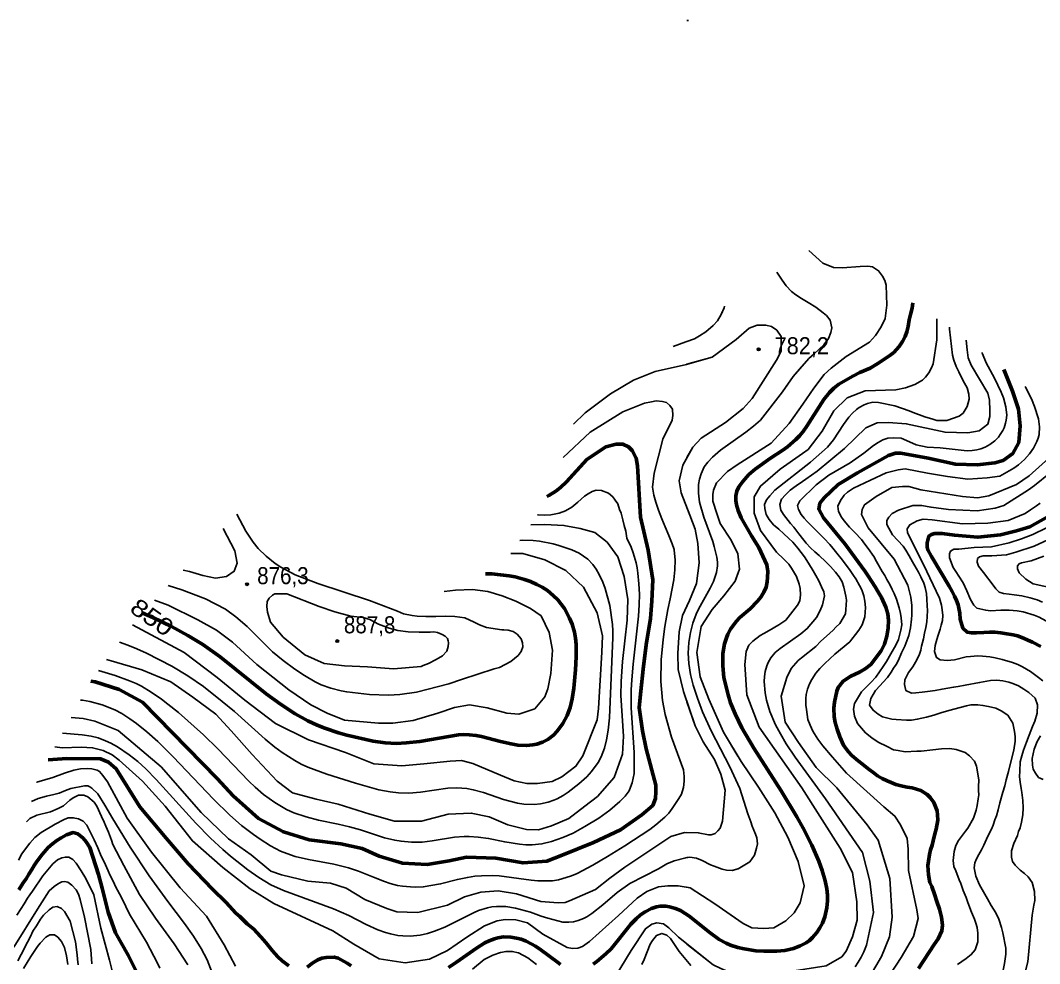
# Model space of a CAD drawing. Header units: metres. Extents: x 547833 to 556102, y 1844799 to 1850994.
# Drawn here: x 552337 to 553351, y 1850055 to 1850994 of the extents above; entities that cross this region are included whole.
import ezdxf
from ezdxf.enums import TextEntityAlignment as Align

# ---------------------------------------------------------------- set-up
doc = ezdxf.new("R2010")
doc.units = ezdxf.units.M
doc.header["$LTSCALE"] = 6.8
for name, color, linetype, lineweight in [('1', 7, 'Continuous', 25), ('2', 7, 'Continuous', 53), ('5', 7, 'Continuous', 13)]:
    doc.layers.add(name, color=color, linetype=linetype, lineweight=lineweight)
doc.layers.add('4', color=7, linetype='Continuous')

msp = doc.modelspace()

# ---------------------------------------------------------------- hatches: boundary and pattern name
at = {"layer": '5'}
for points in [[(553072.85, 1850666.19, 1), (553069.85, 1850666.19, 1)], [(552563.74, 1850432.44, 1), (552560.74, 1850432.44, 1)], [(552653.38, 1850375.81, 1), (552650.38, 1850375.81, 1)]]:
    msp.add_hatch(color=256, dxfattribs=at).paths.add_polyline_path(points)

# ---------------------------------------------------------------- linework, layer by layer
at = {"layer": '1'}
msp.add_line((553000, 1850993.43), (553001.52, 1850993.51), dxfattribs=at)
for points in [[(553009.72, 1850364.46), (553014.23, 1850390.3), (553025, 1850407.3), (553036.84, 1850420.92), (553048.04, 1850435.51), (553052.18, 1850447.3), (553050.72, 1850462.55), (553044.01, 1850476.13), (553032.89, 1850492.94), (553029.8, 1850502.72), (553025.6, 1850515.09), (553025.6, 1850521.85), (553026.54, 1850526.05), (553029.32, 1850533.26), (553040.21, 1850544.7), (553050.01, 1850551.24), (553083.75, 1850572.9), (553101.67, 1850592.4), (553115.37, 1850611.5), (553126.31, 1850627.41), (553136.66, 1850641.18), (553143.36, 1850647.4), (553158.5, 1850659.03), (553181.7, 1850673.41), (553187.55, 1850679.94), (553193.4, 1850688.72), (553197.22, 1850696.83), (553198.8, 1850710.12), (553198.19, 1850730.03), (553196.87, 1850734.82), (553194.56, 1850738.95), (553190.77, 1850744.4), (553184.82, 1850748.37), (553179.87, 1850749.03), (553172.28, 1850748.7), (553154.78, 1850747.11), (553145.93, 1850747.57), (553135.22, 1850751.77), (553121.24, 1850764.44)], [(553089.33, 1850743.09), (553090.92, 1850741.04), (553094.61, 1850735.12), (553098.7, 1850729.4), (553104.18, 1850723.84), (553108.4, 1850720.53), (553113.96, 1850716.68), (553120.67, 1850712.69), (553128.16, 1850708.08), (553135.5, 1850702.33), (553138.78, 1850699.76), (553142.46, 1850695.11), (553144.21, 1850687.69), (553143.08, 1850683.03), (553140.72, 1850676.8), (553136.1, 1850670.58), (553131.68, 1850666.23), (553126.71, 1850661.81), (553121.2, 1850657.04), (553105.75, 1850639.06), (553095.05, 1850623.71), (553073.09, 1850595.64), (553066.15, 1850589.63), (553058.65, 1850583.7), (553033.35, 1850565.66), (553025.29, 1850558.85), (553020.65, 1850553.97), (553017.21, 1850549.1), (553014.04, 1850542.27), (553012.43, 1850536.94), (553011.55, 1850531.65), (553011.49, 1850522.95), (553012.61, 1850514.23), (553016.79, 1850499.23), (553025.71, 1850475.01), (553027.16, 1850470.08), (553029.77, 1850459.25), (553030.27, 1850454.49), (553030.25, 1850450.6), (553029.3, 1850443.96), (553026.53, 1850435.27), (553023.1, 1850428.37), (553011.43, 1850407.71), (553009.03, 1850402.68), (553005.81, 1850393.8), (553003.37, 1850384.35), (553001.82, 1850374.29), (553001.32, 1850363.88), (553001.82, 1850353.4), (553003.61, 1850342.46), (553006.29, 1850331.92), (553010.53, 1850318.92), (553015.51, 1850305.56), (553024.06, 1850286.45), (553042.81, 1850250.83), (553052.57, 1850229.08), (553060.53, 1850203.83), (553063.49, 1850195.8), (553065.06, 1850191.72), (553068.33, 1850183.72), (553069.55, 1850179.91), (553070.05, 1850174.13), (553069.3, 1850169.62), (553067.37, 1850162.93), (553062.47, 1850156.06), (553051.08, 1850149.24), (553044.95, 1850147.6), (553039.41, 1850147.76), (553035.01, 1850149), (553027.1, 1850151.89), (553023.32, 1850153.2), (553015.27, 1850157.34), (553009.62, 1850159.86), (553002.9, 1850160.68), (553000, 1850160.35)], [(552986.43, 1850669), (552999, 1850673.59), (553007.52, 1850676.75), (553012.55, 1850679.62), (553018.71, 1850683.62), (553025.99, 1850690.02), (553030.25, 1850694.5), (553033.88, 1850700.74), (553035.19, 1850703.63)], [(553000, 1850673.96), (553007.52, 1850676.75), (553012.55, 1850679.62), (553018.71, 1850683.62), (553025.99, 1850690.02), (553030.25, 1850694.5), (553033.88, 1850700.74), (553037, 1850707.62), (553037.51, 1850709.04)], [(553074.54, 1850690.23), (553069.77, 1850690.1), (553062.05, 1850687.2), (553049.02, 1850676.09), (553024.98, 1850658.49), (552999.55, 1850651.13), (552968.51, 1850643.99), (552946.7, 1850635.63), (552923.87, 1850621.84), (552898.67, 1850602.95), (552887.16, 1850591.77)], [(553000, 1850558.38), (553005.8, 1850568.93), (553014.28, 1850577.87), (553038.4, 1850593.52), (553055.82, 1850607.37), (553065.01, 1850617.19), (553089.08, 1850655.33), (553093.66, 1850664.5), (553093.9, 1850673.2), (553093.66, 1850678.99), (553089.32, 1850685.27), (553084.25, 1850688.89), (553078.46, 1850690.34), (553069.77, 1850690.1), (553062.05, 1850687.2), (553049.02, 1850676.09), (553024.98, 1850658.49), (553000, 1850651.26)], [(553065.54, 1850375.86), (553072.83, 1850381.29), (553076.39, 1850383.28), (553081.72, 1850386.41), (553091.34, 1850392.08), (553098.4, 1850396.66), (553110.14, 1850411.42), (553112.32, 1850415.92), (553113.07, 1850421.85), (553112.67, 1850428.12), (553111.69, 1850432.59), (553108.94, 1850440.17), (553104.07, 1850448.3), (553101.25, 1850452.25), (553096.25, 1850457.36), (553089, 1850464.28), (553073.24, 1850485.75), (553066.91, 1850502.98), (553066.91, 1850519.52), (553073.24, 1850530.07), (553092.93, 1850546.96), (553114.97, 1850562.41), (553120.55, 1850566.51), (553134.68, 1850584.67), (553134.68, 1850584.67), (553146.08, 1850605.11), (553159.57, 1850617.9), (553177.41, 1850624.74), (553207.88, 1850625.84), (553217.47, 1850628), (553226.77, 1850631.1), (553234.41, 1850635.45), (553237.31, 1850638.55), (553240.82, 1850642.89), (553243.51, 1850647.65), (553245.16, 1850651.78), (553248.67, 1850675.57), (553248.69, 1850696.57)], [(553107.73, 1850260.35), (553098.88, 1850273.74), (553093.05, 1850283.38), (553088.16, 1850292.57), (553082.44, 1850305.8), (553079.02, 1850317), (553077.71, 1850324.23), (553076.98, 1850335.48), (553077.22, 1850340.71), (553077.89, 1850345.69), (553079.37, 1850351.28), (553080.73, 1850354.53), (553083.41, 1850359.13), (553087.93, 1850364.43), (553092.88, 1850368.49), (553113.46, 1850383.21), (553119.64, 1850388.21), (553128.88, 1850399.33), (553132.68, 1850406.23), (553135.02, 1850412.02), (553136.87, 1850420.76), (553136.1, 1850424.78), (553133.94, 1850429.9), (553131.23, 1850435.75), (553128.23, 1850441.25), (553125.52, 1850445.68), (553120.86, 1850453.36), (553117.14, 1850459.73), (553110.33, 1850468.27), (553105.22, 1850474.32), (553101.16, 1850478.13), (553096.41, 1850482.48), (553091.3, 1850487.11), (553086.23, 1850491.43), (553081.68, 1850496.76), (553078.9, 1850501.81), (553077.43, 1850507.8), (553077.28, 1850511.89), (553079.28, 1850516.54), (553082.64, 1850520.39), (553087.37, 1850525.98), (553122.82, 1850554), (553139.95, 1850568.69), (553145.93, 1850576.05), (553155.96, 1850591.5), (553161.04, 1850598.72), (553164.61, 1850602.77), (553168.66, 1850606.35), (553171.51, 1850608.29), (553176.33, 1850610.8), (553179.7, 1850612.12), (553185.06, 1850613.45), (553190.58, 1850613.28), (553206.95, 1850610.04), (553221.14, 1850604.97), (553225, 1850603.46), (553236.7, 1850599.09), (553244.64, 1850596.65), (553248.74, 1850595.46), (553258.66, 1850595.25), (553270.87, 1850599.56), (553274.87, 1850602.73), (553278.86, 1850609.44), (553280.83, 1850616.46), (553280.63, 1850621.67), (553278.73, 1850627.95), (553276.21, 1850632.45), (553273.39, 1850638.19), (553270.73, 1850643.8), (553268.1, 1850649.14), (553265.77, 1850655.5), (553264.33, 1850660.42), (553261.24, 1850686.32), (553261.31, 1850688.15)], [(552645.29, 1850134.89), (552660.81, 1850129.9), (552679.41, 1850118.8), (552701.28, 1850109.7), (552711.27, 1850106.5), (552721.66, 1850106.1), (552732.05, 1850105.7), (552761.67, 1850113.1), (552778.56, 1850121.38), (552794.87, 1850125.95), (552812.09, 1850127.26), (552830.49, 1850124.18), (552854.62, 1850116.6), (552871.91, 1850115.29), (552878.7, 1850115.69), (552883.1, 1850117.29), (552909.04, 1850128.79), (552923.11, 1850139.96), (552938.13, 1850150.86), (552983.82, 1850181.44), (552997.49, 1850185.31), (553011.26, 1850185.16), (553021.59, 1850183.02), (553024.24, 1850183.02), (553028.1, 1850184.47), (553030.75, 1850187.12), (553032.91, 1850189.54), (553034.12, 1850192.68), (553035.32, 1850196.55), (553038.04, 1850227.32), (553033.61, 1850243.51), (553027.32, 1850257.92), (553016.22, 1850275.64), (553008.21, 1850291.39), (552996.52, 1850325.77), (552991.15, 1850347.55), (552990.79, 1850363.33), (552992.19, 1850384.9), (552995.63, 1850401.4), (553002.51, 1850416.37), (553009.53, 1850433.3), (553012.11, 1850453.71), (553010.95, 1850472.9), (553008.04, 1850487.2), (553002.98, 1850501.11), (552994.18, 1850523.34), (552992.4, 1850535.41), (552995.97, 1850551.05), (553005.8, 1850568.93), (553014.28, 1850577.87), (553038.4, 1850593.52), (553055.82, 1850607.37), (553065.01, 1850617.19), (553089.08, 1850655.33), (553093.66, 1850664.5), (553093.81, 1850670.01)], [(553277.81, 1850675.45), (553278.83, 1850665.69), (553280.02, 1850657.78)], [(553293.51, 1850663.1), (553293.99, 1850661.7), (553297.95, 1850652.61), (553306.1, 1850637.47), (553312.84, 1850623.64), (553315.09, 1850617.82), (553317.5, 1850608.82), (553318.23, 1850600.56), (553317.82, 1850595.73), (553317.18, 1850592.66), (553315.67, 1850588.1), (553314.38, 1850585.36), (553311.87, 1850581.28), (553309.93, 1850578.7), (553306.47, 1850575.07), (553301.32, 1850571.33), (553296.72, 1850568.89), (553292.63, 1850567.25), (553288.34, 1850566.07), (553283.77, 1850565.34), (553278.8, 1850565.06), (553252.15, 1850568.17), (553238.91, 1850568.96), (553227.96, 1850571.2), (553221.56, 1850574), (553213.17, 1850577.6), (553205.18, 1850578), (553199.98, 1850577.6), (553194.79, 1850576), (553190.39, 1850573.6), (553185.6, 1850570.4), (553176.05, 1850562.97), (553162.42, 1850553.2), (553141.24, 1850540.81), (553128.45, 1850531.21), (553112.24, 1850515.54), (553110.1, 1850510.71), (553110.87, 1850506.7), (553113.65, 1850501.64), (553116.74, 1850498.05), (553119.8, 1850494.76), (553124.45, 1850489.92), (553129.11, 1850485.08), (553133, 1850481.42), (553136.54, 1850478.03), (553142.13, 1850471.88), (553145.22, 1850468.28), (553147.79, 1850465.1), (553154.77, 1850456.42), (553162.42, 1850446.07), (553165.65, 1850441.23), (553167.95, 1850437.7), (553171.84, 1850431.2), (553174.07, 1850426.87)], [(553280.02, 1850657.78), (553282.98, 1850650.26), (553299.49, 1850622.38), (553300.96, 1850615.53), (553301.44, 1850605.25), (553301.44, 1850599.38), (553299.49, 1850591.54), (553290.68, 1850585.18), (553279.43, 1850583.22), (553256.94, 1850583.71), (553218.3, 1850592.03), (553200.69, 1850593.5), (553189.44, 1850593.01), (553178.19, 1850588.12), (553156.67, 1850567.56), (553129.72, 1850544.86), (553118.16, 1850536.81), (553114.97, 1850534.63), (553108.67, 1850530.29), (553102.68, 1850525.98), (553097.98, 1850521.5), (553094.08, 1850516.95), (553092.46, 1850511.72), (553093.41, 1850506.14), (553095.95, 1850501.85), (553102.97, 1850492.86), (553106.23, 1850489.12), (553111.23, 1850482.58), (553116.2, 1850476.36), (553118.77, 1850473.18), (553122.91, 1850468.75), (553127.32, 1850464.67), (553131.69, 1850460.9), (553138.22, 1850454.86), (553143.01, 1850450.19), (553147.94, 1850444.28), (553151.62, 1850439.64), (553154.37, 1850434.9), (553156.25, 1850429.43), (553158.21, 1850420.5), (553158.67, 1850416.44), (553158.28, 1850407.4), (553157.66, 1850403.07), (553152.28, 1850393.46), (553148.3, 1850389.53), (553145.47, 1850386.69), (553138.87, 1850380.89), (553133.3, 1850375.68), (553128.22, 1850370.36), (553114.05, 1850359.08), (553110.52, 1850356.43), (553103.76, 1850348.49), (553099.35, 1850339.66), (553093.63, 1850321.08), (553097.73, 1850295.18), (553110.95, 1850274.85), (553128.71, 1850249.97), (553149.06, 1850229.8), (553179.22, 1850192.93), (553190.35, 1850177.61), (553201.94, 1850139.54), (553204.26, 1850101.02), (553201.44, 1850081.66), (553193.68, 1850061.94), (553182.23, 1850042.58)], [(553114.07, 1850648.74), (553105.75, 1850639.06), (553098.19, 1850628.22)], [(553213.36, 1850398.87), (553212.38, 1850403.33), (553211.12, 1850408.87), (553208.57, 1850417.43), (553206.34, 1850423.17), (553204.33, 1850427.05), (553201.85, 1850432.14), (553199.07, 1850437.19), (553196.88, 1850441.2), (553194.24, 1850445.01), (553188.67, 1850455.11), (553185.89, 1850460.17), (553180.43, 1850467.92), (553176.92, 1850472.41), (553173.59, 1850476.77), (553167.09, 1850483.93), (553161.75, 1850489.32), (553156.33, 1850495.34), (553153.86, 1850499), (553150.83, 1850504.82), (553150.09, 1850509.94), (553152.75, 1850515.77), (553156.41, 1850521.08), (553159.87, 1850524), (553165.89, 1850528), (553182.62, 1850535.85), (553198.15, 1850543.16), (553210.33, 1850546.21), (553217.33, 1850547.12), (553239.55, 1850542.86), (553259.34, 1850539.5), (553279.43, 1850537.07), (553298.79, 1850538.3), (553311.43, 1850540.08), (553325.28, 1850547.88), (553329.97, 1850551.35), (553336.11, 1850556.69), (553340.94, 1850562.26), (553344.92, 1850567.77), (553348.31, 1850574.31), (553349.55, 1850577.73), (553350.41, 1850581.28), (553350.76, 1850588.88), (553349.77, 1850596.85), (553345.93, 1850609.16), (553342.78, 1850616.87), (553337.03, 1850628.38), (553336.51, 1850629.26)], [(552967.19, 1850520.97), (552965.77, 1850529.14), (552967.49, 1850542.92), (552975.97, 1850576.79), (552985.23, 1850595.82), (552986.03, 1850600.46), (552985.63, 1850606.51), (552982.81, 1850610.34), (552979.59, 1850613.16), (552975.56, 1850614.37), (552969.51, 1850614.98), (552964.67, 1850613.97), (552957.82, 1850612.56), (552936.22, 1850604.04), (552903.55, 1850583.87), (552876.95, 1850558.44)], [(553050.71, 1850578.04), (553033.35, 1850565.66), (553025.29, 1850558.85), (553020.65, 1850553.97), (553017.21, 1850549.1), (553014.04, 1850542.27), (553012.43, 1850536.94), (553011.55, 1850531.65), (553011.49, 1850522.95), (553012.61, 1850514.23), (553016.79, 1850499.23), (553025.71, 1850475.01), (553027.16, 1850470.08), (553029.77, 1850459.25), (553030.27, 1850454.49), (553030.25, 1850450.6), (553029.3, 1850443.96), (553026.53, 1850435.27), (553023.1, 1850428.37), (553011.43, 1850407.71), (553009.03, 1850402.68), (553005.81, 1850393.8), (553003.37, 1850384.35), (553001.82, 1850374.29), (553001.32, 1850363.88), (553001.82, 1850353.4), (553003.61, 1850342.46), (553006.29, 1850331.92), (553010.53, 1850318.92), (553015.51, 1850305.56), (553024.06, 1850286.45), (553042.81, 1850250.83), (553050.66, 1850233.34)], [(553223.45, 1850397.64), (553223.78, 1850401.63), (553223.66, 1850411.09), (553222.71, 1850419.5), (553221.17, 1850426.12), (553219.94, 1850431.35), (553206.07, 1850457.24), (553180.5, 1850488.63), (553173.8, 1850501.73), (553174.41, 1850506.91), (553176.85, 1850511.48), (553188.42, 1850519.7), (553203.94, 1850528.54), (553214.6, 1850529.76), (553220.99, 1850529.76), (553232.86, 1850526.41), (553274.26, 1850519.7), (553289.18, 1850518.49), (553300.44, 1850520.31), (553327.85, 1850531.61), (553340.64, 1850540.41), (553363.28, 1850560.4)], [(553050.69, 1850462.61), (553044.01, 1850476.13), (553032.89, 1850492.94), (553029.8, 1850502.72), (553025.6, 1850515.09), (553025.6, 1850521.85), (553026.54, 1850526.05), (553029.32, 1850533.26), (553040.21, 1850544.7), (553050.01, 1850551.24), (553050.7, 1850551.69)], [(553361.64, 1850543.4), (553346.02, 1850530.77), (553339.78, 1850526.51), (553315.37, 1850510.87), (553306.84, 1850508.13), (553288.88, 1850505.39), (553260.27, 1850506.91), (553242.92, 1850509.04), (553233.48, 1850510.87), (553224.65, 1850510.87), (553210.65, 1850506), (553204.25, 1850502.95), (553200.91, 1850499.29), (553199.08, 1850495.94), (553199.08, 1850491.98), (553204.62, 1850481.55), (553209.83, 1850475.98), (553215.21, 1850470.28), (553217.89, 1850466.16), (553221.19, 1850460.69), (553224.57, 1850454.6), (553228.29, 1850448.24), (553230.45, 1850444.53), (553232.88, 1850439.76), (553235.81, 1850433.46), (553237.24, 1850429.2), (553238.39, 1850423.18), (553238.85, 1850417.7), (553239.15, 1850410.95), (553239.37, 1850406.23), (553239.1, 1850400.21), (553238.73, 1850395.11), (553237.64, 1850389.46), (553236.4, 1850383.64), (553235.44, 1850378.16), (553233.59, 1850370.85), (553232.63, 1850366.79), (553230.97, 1850361.87), (553227.53, 1850354.69), (553224.73, 1850350.11), (553220.62, 1850344.59), (553216.72, 1850337.2), (553216.45, 1850332.59), (553217.92, 1850326.6), (553223.57, 1850324.09), (553227.66, 1850324.23), (553234.21, 1850324.98)], [(552396.52, 1850317.17), (552398.29, 1850316.94), (552405.68, 1850315.59), (552418, 1850312.34), (552430.71, 1850307.43), (552437.65, 1850303.77), (552445.53, 1850298.61), (552452.09, 1850293.78), (552462.33, 1850285.57), (552473.29, 1850275.82), (552488.72, 1850260.72), (552528.78, 1850218.44), (552544.96, 1850202.52), (552556.73, 1850192.48), (552568.46, 1850183.33), (552575.15, 1850178.63), (552585.57, 1850172.03), (552595.55, 1850166.86), (552601.69, 1850164.39), (552610.17, 1850161.56), (552623.18, 1850158.58), (552648.56, 1850153.82), (552663.13, 1850150.2), (552673.03, 1850146.88), (552687.94, 1850140.74), (552698.85, 1850136.65), (552704.56, 1850134.69), (552711.88, 1850132.75), (552716.87, 1850131.95), (552724.75, 1850131.22), (552729.77, 1850130.97), (552737.57, 1850131.21), (552754.72, 1850134.13), (552771.56, 1850138.63), (552781.41, 1850140.64), (552788.99, 1850141.94), (552795.56, 1850142.39), (552806.48, 1850142.45), (552813.12, 1850142.08), (552844.78, 1850137.77), (552851.51, 1850137.27), (552866.2, 1850137.34), (552871.99, 1850138.26), (552875.58, 1850139.17), (552885.13, 1850142.17), (552890.66, 1850144.61), (552906.22, 1850152.68), (552921, 1850161.36), (552938.08, 1850171.95), (552962.94, 1850188.41), (552968.93, 1850192.99), (552977.88, 1850200.68), (552981.89, 1850204.72), (552985.26, 1850209.1), (552991.97, 1850219.25), (552994.41, 1850223.58), (552995.37, 1850225.91), (552996.41, 1850230), (552997.09, 1850236.53), (552997.25, 1850241.03), (552996.52, 1850247.87), (552984.53, 1850280.15), (552978.36, 1850302.81), (552975.77, 1850316.74), (552973.92, 1850335.7), (552974.21, 1850357.13), (552976.2, 1850377.5), (552977.97, 1850390.49), (552980.93, 1850407.36), (552983.42, 1850418.02), (552987.05, 1850436.75), (552988, 1850446.69), (552988.14, 1850456.67), (552987.35, 1850466.27), (552987.2, 1850467.07), (552985.23, 1850472.53), (552982.07, 1850481.06), (552978.2, 1850489.64), (552974.99, 1850497.45), (552971.52, 1850506.22), (552969.03, 1850513.98), (552967.19, 1850520.97)], [(552851.39, 1850501.39), (552851.92, 1850501.31), (552858.15, 1850501.22), (552864.47, 1850501.56), (552872.65, 1850502.98), (552879.13, 1850505.46), (552885.48, 1850509.06), (552891.51, 1850514.18), (552898.14, 1850520.08), (552901.81, 1850522.5), (552905.51, 1850524.65), (552909.74, 1850525.87), (552914.98, 1850525.8), (552921.84, 1850522.95), (552926.09, 1850519.37), (552928.6, 1850516.14), (552931.03, 1850512.47), (552932.97, 1850506.91), (552934.44, 1850502.99), (552936.21, 1850496.56), (552937.6, 1850490.93), (552939.15, 1850485.18), (552940.14, 1850478.25), (552944.45, 1850469.28), (552946.49, 1850463.59), (552949.29, 1850453.72), (552950.45, 1850448.67), (552951.22, 1850443.43), (552952.26, 1850432.88), (552952.67, 1850422.46), (552952.41, 1850412.03), (552951.66, 1850400.65), (552946.52, 1850352.85), (552945.08, 1850337.39), (552944.48, 1850327.2), (552944.48, 1850309.38), (552947.45, 1850264.9), (552947.42, 1850244.12), (552946.61, 1850239.35), (552945.37, 1850234.85), (552943.93, 1850230.32), (552942.35, 1850226.79), (552938.39, 1850221.5), (552933.19, 1850216.33), (552923.08, 1850207.72), (552912.26, 1850199.67), (552898.39, 1850191.18), (552886.59, 1850184.7), (552876.53, 1850180.31), (552865.03, 1850176.32), (552855.62, 1850174.05), (552845.98, 1850173.12), (552839.56, 1850173.11), (552833.17, 1850173.6)], [(553000, 1850410.91), (553002.51, 1850416.37), (553009.53, 1850433.3), (553012.11, 1850453.71), (553010.95, 1850472.9), (553008.04, 1850487.2), (553002.98, 1850501.11), (553000, 1850508.64)], [(553354.34, 1850336.22), (553350, 1850339.68), (553342.05, 1850345.72), (553334.11, 1850350.35), (553329.29, 1850352.49), (553323.85, 1850354.55), (553313.72, 1850357.51), (553306.75, 1850359.09), (553301.59, 1850360.08), (553294.07, 1850360.97), (553289.46, 1850361.23), (553282.12, 1850360.56), (553277.75, 1850360.07), (553266.22, 1850357.34), (553258.91, 1850356.35), (553251.88, 1850357.13), (553248.3, 1850359.41), (553246.35, 1850365.51), (553246.93, 1850371.57), (553248.65, 1850377.29), (553250.02, 1850381.87), (553251.88, 1850387.76), (553253.01, 1850391.68), (553254.39, 1850396.25), (553254.62, 1850401.18), (553254.12, 1850406.96), (553253.46, 1850411.46), (553251.4, 1850418.49), (553235.31, 1850452.07), (553219.48, 1850483.46), (553219.17, 1850487.42), (553221.91, 1850491.68), (553229.22, 1850495.34), (553235, 1850497.17), (553244.13, 1850496.56), (553274.27, 1850492.6), (553299.54, 1850493.21), (553319.63, 1850495.95), (553336.57, 1850502.9), (553341.85, 1850506.34), (553347.86, 1850510.33), (553351.66, 1850512.97)], [(552551.96, 1850502.28), (552560.99, 1850485.3), (552568.29, 1850474.12), (552573.28, 1850467.86), (552581.02, 1850460.34), (552590.12, 1850453.09), (552595.93, 1850449.32), (552610.16, 1850441.69), (552632.54, 1850433.09), (552683.95, 1850416.12), (552711.87, 1850405.62)], [(552498.58, 1850446.51), (552504.94, 1850444.92), (552518.23, 1850441.21), (552530.88, 1850438.47), (552541.84, 1850440.06), (552549.49, 1850445.4), (552552.4, 1850453.53), (552550.14, 1850465.71), (552538.29, 1850488)], [(552911.08, 1850221.27), (552927.46, 1850240.06), (552935.9, 1850263.16), (552936.83, 1850281.17), (552934.26, 1850321.58), (552934.26, 1850321.58), (552934.48, 1850335.74), (552935.99, 1850355.38), (552940.32, 1850396.62), (552941.05, 1850417.33), (552937.49, 1850440.24), (552931.23, 1850459.72), (552920.51, 1850474.36), (552908.21, 1850483.77), (552893.84, 1850487.86), (552877.51, 1850490.93), (552858.59, 1850491.88), (552844.45, 1850491.36)], [(553360.73, 1850394.1), (553350.63, 1850399.59), (553345.5, 1850401.69), (553334.72, 1850404.89), (553328.58, 1850406.09), (553320.65, 1850406.45), (553312.26, 1850406.6), (553302.22, 1850406.1), (553297.43, 1850406.5), (553288.66, 1850408.67), (553285.5, 1850411.46), (553282.17, 1850417.24), (553278.51, 1850425.83), (553274.75, 1850433.93), (553270.68, 1850440.57), (553267.48, 1850445.1), (553264.98, 1850449.08), (553261.23, 1850458.6), (553261.23, 1850462.56), (553262.42, 1850465.33), (553265.58, 1850467.31), (553270.72, 1850467.31), (553285.75, 1850468.89), (553303.15, 1850469.68), (553320.54, 1850473.64), (553332.8, 1850477.6), (553344.27, 1850481.95), (553357.72, 1850488.68)], [(552916.41, 1850434.37), (552912.72, 1850442.01), (552909.66, 1850447.29), (552906.28, 1850451.98), (552901.21, 1850457.22), (552897.03, 1850460.49), (552892.6, 1850463.25), (552885.53, 1850466.7), (552872.59, 1850470.97), (552866.8, 1850472.56), (552853.18, 1850475.1), (552847.04, 1850475.91), (552836.37, 1850476.15), (552833.8, 1850475.97)], [(553353.82, 1850414.63), (553348.52, 1850416.87), (553341.51, 1850418.76), (553333.23, 1850420.82), (553325.53, 1850421.84), (553320.58, 1850422.39), (553315.14, 1850423.03), (553310.87, 1850424.44), (553307.5, 1850427.69), (553304.72, 1850431.33), (553295.3, 1850444.15), (553290.12, 1850450.55), (553288.9, 1850454.21), (553289.21, 1850457.86), (553291.03, 1850459.69), (553294.69, 1850460.6), (553303.52, 1850460.6), (553318.13, 1850461.82), (553327.26, 1850464.26), (553345.53, 1850470.35), (553367.75, 1850480.71)], [(552824.82, 1850463), (552836.57, 1850462.88), (552858.58, 1850456.73), (552879.34, 1850446.02), (552897.05, 1850429.37), (552910.76, 1850404.06), (552915.77, 1850380.93), (552915.14, 1850364.78), (552911.81, 1850308.87), (552910.48, 1850297.42), (552896.29, 1850261.66), (552889.5, 1850251.26), (552875.51, 1850240.86), (552865.92, 1850236.06), (552851.14, 1850234.06), (552840.75, 1850234.06), (552827.96, 1850236.86), (552814.37, 1850242.46), (552786.79, 1850254.07), (552775.6, 1850256.87), (552764.41, 1850256.47), (552738.01, 1850253.53), (552716.33, 1850251.54), (552688.33, 1850253.59), (552660.24, 1850264.96), (552623.31, 1850277.47), (552590.59, 1850293.86), (552559.9, 1850316.98), (552532.37, 1850339.7)], [(553365.88, 1850428), (553344.61, 1850432.87), (553337.31, 1850437.44), (553330.61, 1850443.84), (553329.09, 1850447.8), (553329.09, 1850450.85), (553330.61, 1850452.68), (553333.05, 1850453.59), (553342.48, 1850455.72), (553355.27, 1850460.3)], [(553009.72, 1850364.46), (553014.23, 1850390.3), (553025, 1850407.3), (553036.84, 1850420.92), (553048.04, 1850435.51), (553050.69, 1850443.05)], [(552435.35, 1850374.86), (552443.48, 1850371.85), (552452.59, 1850368.14), (552462.1, 1850363.76), (552487.15, 1850351.03), (552503.27, 1850341.33), (552518.84, 1850330.6), (552537.54, 1850315.86), (552549.59, 1850305.61), (552580.29, 1850278.16), (552589.67, 1850270.3), (552597.18, 1850264.81), (552609.75, 1850256.85), (552616.15, 1850253.4), (552622.72, 1850250.49), (552641.64, 1850243.32), (552670.06, 1850234.33), (552693.36, 1850227.85), (552704.6, 1850225.85), (552712.96, 1850224.77), (552723.31, 1850224.51), (552734.87, 1850225.37), (552762.08, 1850229.45), (552770.89, 1850229.69), (552781.02, 1850229.13), (552787.36, 1850227.94), (552797.52, 1850225.26), (552817.33, 1850218.29), (552831.27, 1850214.41), (552837.65, 1850213.51), (552847.99, 1850213.28), (552854.12, 1850213.87), (552861.93, 1850215.54), (552867.42, 1850217.42), (552870.9, 1850218.99), (552876.83, 1850222.26), (552881.81, 1850225.47), (552892.26, 1850233.65), (552900.18, 1850240.82), (552905.08, 1850246.17), (552911.56, 1850255.05), (552914.7, 1850260.59), (552917.92, 1850269.31), (552920.03, 1850277.49), (552921.72, 1850287.3), (552922.88, 1850299.51), (552926.23, 1850379.38), (552926.24, 1850386.01), (552925.75, 1850392.37), (552923.36, 1850411.26), (552918.61, 1850428.1), (552916.41, 1850434.37)], [(552469.92, 1850416.58), (552483.55, 1850411.71), (552513.22, 1850397.03), (552531.72, 1850386.7), (552547.57, 1850374.74), (552572.05, 1850352.56), (552603.78, 1850327.23), (552625.69, 1850312.38), (552641.75, 1850303.96), (552659.17, 1850297.26), (552693.01, 1850294.1), (552707.28, 1850294.02), (552727.56, 1850296.87), (552752.08, 1850304.26), (552768.51, 1850309.88), (552783.65, 1850312.37), (552800.99, 1850309.42), (552820.69, 1850304.16), (552832.76, 1850303.03), (552848.43, 1850308.56), (552858.41, 1850320.41), (552861.45, 1850328.43), (552864.4, 1850343.7), (552866.27, 1850366.75), (552862.96, 1850384.38), (552854.86, 1850400.9), (552844.38, 1850408.19), (552829.6, 1850415.6), (552816.12, 1850420.84), (552801.86, 1850425.07), (552786.68, 1850427.25), (552769.77, 1850426.62), (552758.34, 1850425.32)], [(552711.87, 1850405.62), (552717.86, 1850402.9), (552726.57, 1850401.26), (552731.47, 1850400.72), (552740.19, 1850400.17), (552749.99, 1850400.17), (552759.79, 1850400.72), (552769.05, 1850400.17), (552778.85, 1850399.08), (552788.11, 1850394.72), (552793.55, 1850392), (552800.63, 1850389.27), (552815.88, 1850387.09), (552817.78, 1850386.91), (552822, 1850386.77), (552826.9, 1850385.41), (552830.98, 1850382.68), (552834.93, 1850378.05), (552836.43, 1850374.1), (552836.56, 1850370.01), (552835.07, 1850365.38), (552831.94, 1850361.56), (552824.58, 1850355.43), (552813.34, 1850349.7), (552808.27, 1850348.38), (552775.58, 1850337.5), (552763.06, 1850333.14), (552730.65, 1850324.95), (552714.27, 1850322.58), (552703.06, 1850322.03), (552684.11, 1850322.69), (552661.36, 1850325.28), (552655.88, 1850326.32), (552645.59, 1850328.95), (552636.02, 1850332.46), (552630.09, 1850335.33), (552619.32, 1850341.49), (552609.59, 1850347.88), (552598.21, 1850356.47), (552587.48, 1850365.28), (552574.13, 1850378.28), (552562.39, 1850390.31), (552551.02, 1850399.93), (552540.64, 1850407.57), (552520.79, 1850417.89), (552497.26, 1850426.69), (552483.74, 1850431.01)], [(553174.07, 1850426.87), (553176.02, 1850420.78), (553176.94, 1850415.51), (553177.64, 1850409.28), (553176.97, 1850399.89), (553174.39, 1850392.02), (553171.21, 1850386.6), (553167.9, 1850382.44), (553163.99, 1850377.89), (553162.03, 1850375.18), (553147.21, 1850362.77), (553137.21, 1850353.66), (553132.3, 1850348.64), (553128.26, 1850343.76), (553124.25, 1850337.63), (553122.07, 1850333.41), (553119.93, 1850327.98), (553118.7, 1850322.75), (553118.28, 1850318.67), (553118.39, 1850312.02), (553118.81, 1850307.76), (553120.39, 1850297.93), (553122.47, 1850292.02), (553125.41, 1850286.06), (553130.24, 1850278.3), (553135.15, 1850271.72), (553144.69, 1850260.28), (553158.68, 1850244.42), (553195.92, 1850211.03), (553207.05, 1850201.75), (553212.61, 1850192.93), (553219.1, 1850179.46), (553220.03, 1850168.79), (553220.5, 1850147.44), (553228.84, 1850108.44), (553230.23, 1850099.62), (553225.6, 1850081.98), (553213.08, 1850061.09), (553191.45, 1850027.51)], [(553269.35, 1850053.94), (553277.96, 1850060.12), (553282.91, 1850063.84), (553286.95, 1850068.56), (553289.36, 1850076.57), (553289.65, 1850085.13), (553288.71, 1850090.71), (553287.42, 1850095.14), (553286.16, 1850099.26), (553283.16, 1850106.18), (553279.4, 1850115.7), (553277.73, 1850120.72), (553275.04, 1850127.68), (553272.53, 1850134.5), (553271, 1850138.27), (553267.45, 1850147.34), (553265.71, 1850151.57), (553264.86, 1850157.63), (553266.05, 1850166.6), (553267.6, 1850172.46), (553270.36, 1850177.35), (553277.37, 1850186.52), (553279.69, 1850189.78), (553285.04, 1850199.7), (553287.93, 1850207.61), (553288.99, 1850212.15), (553289.98, 1850218.73), (553290.63, 1850222.75), (553290.31, 1850226.98), (553290.3, 1850231.24), (553290.39, 1850237.41), (553289.9, 1850241.77), (553288.18, 1850251.37), (553286.05, 1850256.18), (553281.16, 1850261.78), (553276.85, 1850264.92), (553267.98, 1850268.02), (553261.57, 1850268.87), (553253.22, 1850268.72), (553244.66, 1850267.59), (553232.95, 1850266.42), (553228.86, 1850266.27), (553217.09, 1850265.73), (553210.33, 1850266.85), (553205.65, 1850267.74), (553199.13, 1850270.95), (553190.28, 1850275.16), (553184.11, 1850279.51), (553177.68, 1850284.63), (553169.87, 1850293.69), (553166.8, 1850301.23), (553165.85, 1850308.23), (553166.64, 1850313.84), (553173.85, 1850325.4), (553179.94, 1850331.61), (553182.91, 1850334.63), (553187.82, 1850340.08), (553195.17, 1850350.39), (553198.52, 1850355.66), (553203.05, 1850363.12), (553208.05, 1850371.9), (553210.57, 1850377.55), (553211.73, 1850382.58), (553213.01, 1850386.67), (553213.97, 1850392.15), (553213.36, 1850398.87)], [(553314.65, 1850048.49), (553316.12, 1850054.98), (553317.28, 1850064.26), (553317.23, 1850070.26), (553314.39, 1850085.57), (553313.17, 1850090.8), (553310.34, 1850099), (553307.42, 1850105.3), (553302.93, 1850112.84), (553299.04, 1850119.35), (553295.11, 1850126.17), (553291.32, 1850133.16), (553287.49, 1850141.88), (553285.91, 1850150.22), (553286.62, 1850155.04), (553288.21, 1850159.17), (553290.56, 1850163.54), (553293.18, 1850168.26), (553295.35, 1850172.77), (553298.14, 1850178.77), (553300.18, 1850183.1), (553303.01, 1850188.79), (553304.63, 1850192.61), (553306.56, 1850197.88), (553308, 1850201.83), (553309.83, 1850208.03), (553311.4, 1850215), (553314.46, 1850225.61), (553316.29, 1850231.82), (553317.66, 1850237.81), (553320.03, 1850246.13), (553321.95, 1850254.25), (553325.22, 1850267.25), (553326.55, 1850276.4), (553326.68, 1850280.83), (553326.11, 1850285.82), (553324.4, 1850293.99), (553319.35, 1850302.26), (553312.73, 1850306.4), (553307.52, 1850309.13), (553300.07, 1850310.81), (553294.59, 1850311.77), (553289.46, 1850312.45), (553282.54, 1850312.3), (553278.21, 1850311.49), (553271.77, 1850309.81), (553260.58, 1850306.81), (553252.65, 1850304.33), (553245.8, 1850302.13), (553238.28, 1850300.18), (553233.68, 1850299.02), (553229.21, 1850298.04), (553223.46, 1850297.23), (553218.58, 1850297.15), (553208.25, 1850297.72), (553203.95, 1850298.02), (553198.75, 1850299.33), (553194.66, 1850300.6), (553190.29, 1850302.95), (553185.26, 1850306.95), (553181.68, 1850312.07), (553183.15, 1850318.56), (553187.74, 1850326.81), (553192.41, 1850331.6), (553195.07, 1850334.59), (553199.56, 1850339.52), (553203.36, 1850345), (553205.61, 1850348.89), (553208.34, 1850352.67), (553210.54, 1850356.87), (553213.68, 1850364.01), (553216.72, 1850370.67), (553220.71, 1850381.39), (553222.53, 1850389.01), (553223.45, 1850397.64)], [(552532.37, 1850339.7), (552499.42, 1850364.36), (552448.14, 1850392.01)], [(553000, 1850074.34), (553026, 1850053.68), (553033.6, 1850050.04), (553043.52, 1850045.74), (553064.02, 1850042.76), (553074.93, 1850042.76), (553138.4, 1850052.67), (553154.08, 1850061.46), (553158.35, 1850067.4), (553164.91, 1850081.53), (553169.48, 1850098.23), (553169.02, 1850116.33), (553164.84, 1850145.58), (553152.32, 1850169.72), (553114.24, 1850229.7), (553071.77, 1850290.03), (553059.63, 1850322.44), (553057.6, 1850352.61), (553058.78, 1850365.56), (553061.72, 1850371.74), (553065.54, 1850375.86)], [(552422.4, 1850357.49), (552426.76, 1850356.06), (552457.54, 1850347.21), (552486.35, 1850335.28), (552508.28, 1850320.18), (552530.98, 1850303.09), (552546.33, 1850286.67), (552567.1, 1850262.99), (552592.18, 1850236.47), (552607.37, 1850224.87), (552630.95, 1850218.47), (552652.92, 1850213.67), (552684.49, 1850203.67), (552708.87, 1850196.47), (552735.64, 1850196.47), (552762.42, 1850203.67), (552785.31, 1850204.67), (552803.26, 1850201.02), (552821.57, 1850192.87), (552840.35, 1850188.47), (552852.34, 1850188.07), (552865.12, 1850192.07), (552882.31, 1850199.27), (552898.29, 1850211.67), (552911.08, 1850221.27)], [(553000, 1850130.81), (553003.17, 1850130.32), (553027.9, 1850114.3), (553055.94, 1850094.88), (553064.54, 1850090.45), (553076.65, 1850089.73), (553086.39, 1850090.45), (553098.5, 1850097.34), (553106.57, 1850105.42), (553112.71, 1850115.39), (553116.49, 1850132.32), (553110.84, 1850156.4), (553100.5, 1850180.7), (553087.46, 1850204.79), (553071.36, 1850230.59), (553054.01, 1850255.97), (553036.2, 1850285.2), (553021.85, 1850317.95), (553013.29, 1850340.38), (553009.72, 1850364.46)], [(553050.66, 1850261.46), (553036.2, 1850285.2), (553021.85, 1850317.95), (553013.29, 1850340.38), (553009.72, 1850364.46)], [(552833.17, 1850173.6), (552818.57, 1850176.05), (552802.54, 1850179.45), (552792.18, 1850180.81), (552783.34, 1850181.44), (552778.3, 1850181.38), (552768.62, 1850180.61), (552746.4, 1850176.95), (552736.6, 1850175.8), (552725.9, 1850175.8), (552715.52, 1850176.57), (552709.23, 1850177.68), (552699.12, 1850180.16), (552675.12, 1850187.85), (552664.1, 1850190.91), (552652.75, 1850193.65), (552633.22, 1850197.71), (552620.84, 1850200.89), (552608.58, 1850205.08), (552601.42, 1850208.3), (552589.67, 1850215.09), (552578.65, 1850223.25), (552570.24, 1850230.53), (552563.98, 1850236.58), (552532.92, 1850268.55), (552518.65, 1850282.4), (552493.85, 1850304.7), (552483.38, 1850313.2), (552476.99, 1850317.96), (552466.68, 1850325.05), (552457.01, 1850330.93), (552451.71, 1850333.6), (552445.3, 1850336.34), (552430.73, 1850341.61), (552414.3, 1850346.62)], [(553234.21, 1850324.98), (553239.51, 1850325.58), (553246.96, 1850326.74), (553253.92, 1850328), (553265.38, 1850329.93), (553270.02, 1850330.77), (553276.98, 1850332.03), (553291.22, 1850334.59), (553302.2, 1850336.63), (553308.33, 1850336.85), (553314.22, 1850336.41), (553320.22, 1850335.04), (553324.31, 1850333.77), (553329.96, 1850331.25), (553335.37, 1850328.07), (553340.33, 1850324.69), (553346.51, 1850318.92), (553348.82, 1850312.55), (553348.52, 1850303.99), (553346.25, 1850296.15), (553343.87, 1850290.67), (553340.57, 1850282.25), (553337.88, 1850275.31), (553334.99, 1850267.41), (553333.44, 1850261.55), (553331.76, 1850255.52), (553331.22, 1850246.3), (553331.03, 1850241.07), (553331.66, 1850235.45), (553332.68, 1850229.25), (553333.31, 1850225.06), (553334.37, 1850217.13), (553334.56, 1850209.89), (553334.4, 1850202.93), (553333.03, 1850195.51), (553331.59, 1850190.14), (553330.14, 1850186.18), (553328.83, 1850182.4), (553325.32, 1850174.43), (553323.15, 1850167.08), (553322.92, 1850160.74), (553323.87, 1850156.58), (553326.82, 1850152.81), (553331.47, 1850147.97), (553335.95, 1850144.69), (553339.67, 1850141.16), (553343.63, 1850135.45), (553346.04, 1850126.73), (553346.13, 1850117.58), (553345.38, 1850113.08), (553343.66, 1850103.09), (553339.38, 1850056.62), (553332.04, 1850027.67)], [(553000, 1850185.28), (553011.26, 1850185.16), (553021.59, 1850183.02), (553024.24, 1850183.02), (553028.1, 1850184.47), (553030.75, 1850187.12), (553032.91, 1850189.54), (553034.12, 1850192.68), (553035.32, 1850196.55), (553038.04, 1850227.32), (553033.61, 1850243.51), (553027.32, 1850257.92), (553016.22, 1850275.64), (553008.21, 1850291.39), (553000, 1850315.54)], [(552387.02, 1850299.84), (552398.97, 1850298.91), (552410.75, 1850296.02), (552433.82, 1850286.88), (552476.61, 1850250.64), (552516.42, 1850205.1), (552543.56, 1850179.21), (552566.27, 1850163.03), (552585.89, 1850146.74), (552596.41, 1850143.35), (552622.61, 1850136.94), (552645.29, 1850134.89)], [(552829.47, 1850110.19), (552819.65, 1850111.76), (552810.32, 1850111.84), (552805.85, 1850111.32), (552801.4, 1850110.37), (552792.68, 1850107.64), (552787.42, 1850105.43), (552759.14, 1850091.14), (552748.71, 1850087.07), (552741.61, 1850084.82), (552734.39, 1850083.14), (552724.64, 1850082.07), (552717.16, 1850082.36), (552712.36, 1850082.99), (552704.8, 1850084.47), (552699.9, 1850085.78), (552692.4, 1850088.52), (552680.57, 1850093.84), (552663.45, 1850102.68), (552648.21, 1850109.42), (552598.38, 1850127.55), (552585.95, 1850133.43), (552573.8, 1850140.65), (552563.05, 1850148.36), (552545.8, 1850161.91), (552537.97, 1850168.54), (552525.88, 1850179.63), (552511.1, 1850194.48), (552471.78, 1850238.23), (552461.57, 1850248.61), (552453.29, 1850255.99), (552444.97, 1850262.62), (552433.16, 1850270.7), (552426.49, 1850274.31), (552421.38, 1850276.65), (552413.96, 1850279.39), (552406.9, 1850281.24), (552397.92, 1850282.68), (552378.43, 1850284.18)], [(553354.42, 1850238.03), (553349.91, 1850240.21), (553346.92, 1850244.29), (553344.56, 1850248.44), (553343.79, 1850252.46), (553343.53, 1850258.9), (553345.62, 1850268.3), (553348.69, 1850276.06), (553352, 1850281.65)], [(552370.9, 1850270.44), (552377.99, 1850269.67), (552396.96, 1850270.12), (552408.39, 1850269.67), (552418.91, 1850266.92), (552427.82, 1850262.8), (552434.91, 1850257.31), (552458.22, 1850236.49), (552480.61, 1850211.64), (552507.78, 1850176.94), (552538.07, 1850150.66), (552565.3, 1850129.33), (552588.89, 1850114.55), (552647.54, 1850087.57), (552668.49, 1850074.16), (552693.72, 1850059.72), (552719.63, 1850055.6), (552743.71, 1850059.17), (552761.71, 1850067.97), (552780.96, 1850081.33), (552798.38, 1850092.49), (552811.17, 1850097.29), (552819.16, 1850098.89), (552829.55, 1850098.49), (552841.14, 1850095.29), (552856.63, 1850084.04), (552880.73, 1850070.75), (552886.19, 1850070.07), (552891.32, 1850070.41), (552896.1, 1850071.78), (552902.94, 1850076.91), (552931.76, 1850102.89), (552950.3, 1850120.08), (552960.04, 1850126.6), (552971.63, 1850131.25), (552980.91, 1850132.18), (552991.11, 1850132.18), (553003.17, 1850130.32), (553027.9, 1850114.3), (553050.64, 1850098.55)], [(553167.29, 1850051.79), (553170.49, 1850056.42), (553173.35, 1850061.29), (553175.93, 1850066.54), (553178.7, 1850073.23), (553185.71, 1850105.66), (553182, 1850136.76), (553174.58, 1850165.54), (553137.74, 1850218.71), (553107.73, 1850260.35)], [(552352.89, 1850235.24), (552353.04, 1850235.31), (552368.87, 1850240.24), (552380.41, 1850244.34), (552389.83, 1850247.23), (552396.51, 1850248.6), (552403.19, 1850248.9), (552407.59, 1850248.75), (552412.91, 1850247.53), (552415.34, 1850246.17), (552418.68, 1850241.91), (552423.23, 1850235.68), (552442.99, 1850199.67), (552467, 1850165.64), (552495.54, 1850130.32), (552521.93, 1850102.02), (552539.26, 1850073.64), (552550.65, 1850052.46)], [(552503.18, 1850053.57), (552489.49, 1850074.47), (552470.94, 1850100.1), (552455.26, 1850123.49), (552439.56, 1850152.45), (552428.63, 1850173.32), (552427.14, 1850177.83), (552424.42, 1850185.67), (552421.76, 1850191.75), (552419.86, 1850195.53), (552417.42, 1850201.16), (552412.64, 1850211.47), (552409.89, 1850215.62), (552403.8, 1850220.97), (552399.6, 1850222.54), (552394.47, 1850222.56), (552389.2, 1850219.84), (552385.78, 1850217.66), (552379.32, 1850212.01), (552374.29, 1850209.27), (552366.52, 1850205.84), (552352.8, 1850202.63), (552345.95, 1850199.43), (552342.49, 1850196.09)], [(552347.52, 1850216.36), (552354.24, 1850219.12), (552362.47, 1850221.41), (552369.88, 1850223.26), (552375.17, 1850224.54), (552381.43, 1850227.06), (552386.79, 1850229.15), (552400.37, 1850231.68), (552403.57, 1850231.68), (552405.62, 1850230.77), (552407.68, 1850229.62), (552413.62, 1850223.67), (552420.71, 1850212.46), (552428.71, 1850198.97), (552445.7, 1850170.81), (552464.66, 1850142.21), (552483.18, 1850116.66), (552499.86, 1850094.75), (552508.81, 1850082.04), (552516.47, 1850069.97), (552522.55, 1850058.55), (552531.5, 1850035.44)], [(552475.36, 1850050.41), (552473.08, 1850055.32), (552462.09, 1850076.08), (552445.24, 1850103.94), (552441.4, 1850111.81), (552439.03, 1850116.8), (552435.09, 1850124.18), (552431.29, 1850131.72), (552429.14, 1850136.27), (552425.73, 1850143.22), (552423.79, 1850147.31), (552419.84, 1850156.12), (552417.08, 1850161.71), (552413.52, 1850169.93), (552410.14, 1850178.01), (552402.83, 1850192.67), (552399.13, 1850196.57), (552394.46, 1850199.1), (552389.2, 1850200.08), (552384.14, 1850199.88), (552380.05, 1850198.13), (552371.1, 1850193.65), (552357.2, 1850185.2), (552351.07, 1850180.29), (552345.83, 1850174.68), (552341.7, 1850169.06), (552338.14, 1850164.14), (552334.72, 1850157.96)], [(552332.89, 1850103.18), (552337.21, 1850109.79), (552340.32, 1850114.49), (552343.67, 1850119.87), (552346.13, 1850123.37), (552348.73, 1850127.05), (552359.02, 1850142.21), (552368.95, 1850154.29), (552373.43, 1850158.19), (552377.71, 1850160.13), (552381.41, 1850160.91), (552384.72, 1850160.72), (552388.61, 1850158.58), (552392.12, 1850154.68), (552396.99, 1850147.28), (552401.85, 1850139.68), (552409.56, 1850123.38), (552416.79, 1850090.07), (552425.26, 1850058.38), (552428.01, 1850047.6)], [(553050.65, 1850149.12), (553044.95, 1850147.6), (553039.41, 1850147.76), (553035.01, 1850149), (553027.1, 1850151.89), (553023.32, 1850153.2), (553015.27, 1850157.34), (553009.62, 1850159.86), (553002.9, 1850160.68), (552998.85, 1850160.22), (552987.16, 1850157.18), (552979.94, 1850154.04), (552971.75, 1850149.21), (552943.19, 1850134.56), (552930.54, 1850125.62), (552916.17, 1850113.4), (552905.44, 1850104.83), (552900.42, 1850101.49), (552897.08, 1850099.68), (552891.73, 1850097.65), (552887.15, 1850096.6), (552882.38, 1850096), (552876.36, 1850096.21), (552861.69, 1850100.02), (552855.01, 1850102.12), (552844.11, 1850106.17), (552829.47, 1850110.19)], [(552330.04, 1850071.3), (552353.7, 1850109.17), (552365.25, 1850127.21), (552370.31, 1850131.69), (552373.43, 1850134.03), (552375.76, 1850135.39), (552377.91, 1850136.36), (552380.63, 1850136.56), (552383.94, 1850135.97), (552387.84, 1850132.86), (552391.92, 1850128.18), (552394.45, 1850123.9), (552396.21, 1850118.63), (552400.4, 1850101.25), (552406.73, 1850069.02), (552407.79, 1850054.75)], [(552394.01, 1850053.58), (552393.46, 1850059.44), (552393.1, 1850063.72), (552391.53, 1850076.66), (552386.02, 1850096.98), (552380.51, 1850106.72), (552377.6, 1850109.57), (552373.33, 1850111.77), (552368.77, 1850111.06), (552365.07, 1850108.53), (552359.65, 1850103.06), (552356.6, 1850099.17), (552352.45, 1850092.42), (552349.1, 1850087.05), (552346.52, 1850081.93), (552343.52, 1850076.28), (552337.32, 1850063.99), (552334.09, 1850057.67)], [(552919.12, 1850026.58), (552944.42, 1850067.85), (552958.71, 1850089.6), (552965.15, 1850093.99), (552970.12, 1850095.46), (552976.55, 1850094.58), (552982.11, 1850090.48), (552991.47, 1850081.12), (553026, 1850053.68)], [(552339.5, 1850050), (552343.27, 1850055.91), (552346.86, 1850061.95), (552349.74, 1850065.98), (552353.68, 1850071.75), (552356.14, 1850075.25), (552361.98, 1850081.24), (552365.85, 1850083.64), (552370.67, 1850083.58), (552373.85, 1850081.08), (552377.41, 1850076.87), (552380.52, 1850071), (552382.5, 1850062.59), (552383.86, 1850054.11)], [(552955.15, 1850054.06), (552957.42, 1850059.06), (552963.45, 1850074.11), (552965.56, 1850077.82), (552969.57, 1850082.85), (552974.86, 1850084.87), (552980.1, 1850083.26), (552983.47, 1850080.01), (552992.2, 1850066.89), (553003.79, 1850052.9)], [(552786.5, 1850049.2), (552798.02, 1850059.11), (552806.91, 1850063.21), (552814.42, 1850065.95), (552819.89, 1850066.98), (552826.04, 1850066.98), (552832.19, 1850065.61), (552841.76, 1850060.48), (552850.3, 1850053.98)], [(553000, 1850057.47), (553003.79, 1850052.9)]]:
    msp.add_lwpolyline(points, dxfattribs=at)
msp.add_lwpolyline([(552649.55, 1850404.89), (552634.06, 1850410.37), (552601.81, 1850422.88), (552594.94, 1850422.88), (552589.83, 1850422.88), (552587.36, 1850421.46), (552584.18, 1850418.63), (552582.24, 1850415.27), (552581.89, 1850410.14), (552582.6, 1850404.48), (552585.42, 1850394.76), (552598.14, 1850379.88), (552619.73, 1850362), (552638.87, 1850353.38), (552659.17, 1850351.36), (552682.03, 1850350.27), (552707.9, 1850348.37), (552735.47, 1850350.61), (552737.6, 1850351.59), (552742.83, 1850353.42), (552750.41, 1850357.35), (552756.69, 1850361.28), (552760.88, 1850365.86), (552762.45, 1850370.31), (552762.71, 1850373.97), (552762.32, 1850376.07), (552761.53, 1850378.42), (552759.44, 1850380.65), (552756.43, 1850382.48), (552751.59, 1850384.31), (552748.06, 1850385.1), (552744.4, 1850384.84), (552733.52, 1850384.85), (552722.59, 1850385.2), (552712.18, 1850386.26), (552703.55, 1850388.56), (552692.97, 1850392.81), (552684.5, 1850397.23), (552677.63, 1850399.17), (552665.46, 1850400.77)], close=True, dxfattribs=at)
at = {"layer": '2'}
for points in [[(553224.91, 1850712.43), (553224.29, 1850707.17), (553222.52, 1850700.73), (553221.13, 1850695.59), (553220.1, 1850688.78), (553218.84, 1850683.73), (553217.03, 1850678.89), (553214.52, 1850674.04), (553211.18, 1850668.93), (553205.99, 1850663.09), (553202, 1850659.91), (553190.1, 1850651.99), (553182.22, 1850647.54), (553172.19, 1850643.15), (553165.06, 1850639.49), (553151.13, 1850631.49), (553146.29, 1850627.55), (553141.97, 1850623.13), (553136.11, 1850616.08), (553119.47, 1850589.8), (553115.52, 1850584.34), (553111.98, 1850580.1), (553108.22, 1850576.28), (553100.07, 1850569.23), (553095.42, 1850565.76), (553083.26, 1850557.86), (553067.99, 1850546.75), (553061.49, 1850541.5), (553055.54, 1850534.76), (553051.75, 1850529.4), (553049.52, 1850524.92), (553048.61, 1850520.41), (553048.69, 1850515.88), (553049.42, 1850511.35), (553051, 1850505.77), (553053.93, 1850498.48), (553064.28, 1850480.5), (553071.47, 1850469.04), (553079.4, 1850451.74), (553079.99, 1850449.47), (553080.41, 1850445.4), (553080.26, 1850439.05), (553079.97, 1850434.9), (553078.9, 1850429.62), (553076.62, 1850424.41), (553073.6, 1850419.57), (553070.27, 1850415.42), (553062.98, 1850407.89), (553052.75, 1850399.17), (553048.94, 1850395.25), (553043.47, 1850387.79), (553040.68, 1850382.65), (553039.25, 1850379.11), (553037.45, 1850373.16), (553035.72, 1850363.56), (553035.65, 1850351.13), (553036.66, 1850339.47), (553040.87, 1850322.36), (553043.39, 1850314.45), (553047.89, 1850303.58), (553054.62, 1850289.4), (553066.4, 1850269.31), (553093.91, 1850226.71), (553109.41, 1850201.02), (553115.54, 1850189.8), (553124.15, 1850172.63), (553131.11, 1850156.69), (553134.54, 1850147.5), (553137.61, 1850137.14), (553139.09, 1850129.31), (553139.72, 1850123.07), (553139.81, 1850117.19), (553139.2, 1850110.23), (553137.25, 1850101.34), (553134.76, 1850095.19), (553132.17, 1850090.5), (553129.16, 1850085.9), (553124.95, 1850080.81), (553121.91, 1850078.01), (553118.56, 1850075.56), (553112.68, 1850072.45), (553106.2, 1850070.07), (553097.25, 1850067.97), (553089.57, 1850067.34), (553076.47, 1850067.26), (553068.57, 1850067.69), (553057.08, 1850069.52), (553050.75, 1850070.99), (553043.35, 1850073.34), (553038.88, 1850075.27), (553032.18, 1850078.91), (553021.62, 1850086.37), (553003.12, 1850101.52), (553000, 1850103.68)], [(553207.98, 1850233.28), (553203.36, 1850234.96), (553199.2, 1850236.86), (553194.38, 1850239), (553189.49, 1850241.76), (553186.19, 1850244.38), (553180.15, 1850248.91), (553174.6, 1850253.33), (553170.26, 1850256.79), (553164.15, 1850261.94), (553160.54, 1850265.95), (553155.88, 1850272.21), (553152.09, 1850280.62), (553149.51, 1850288.06), (553147.62, 1850294.95), (553146.54, 1850300.36), (553146.34, 1850309.02), (553146.78, 1850314.91), (553149.32, 1850325.93), (553150.63, 1850329.71), (553155.6, 1850335.96), (553163.25, 1850340.93), (553171.63, 1850345.04), (553177.27, 1850348.2), (553182.94, 1850352.48), (553193.23, 1850366.12), (553196.58, 1850372.81), (553198.85, 1850380.64), (553200.32, 1850388.55), (553200.65, 1850396.79), (553199.94, 1850403.03), (553197.92, 1850409.75), (553193.67, 1850419.37), (553190.75, 1850424.25), (553187.45, 1850429.71), (553183.62, 1850435.6), (553180.74, 1850440.16), (553177.33, 1850445.15), (553157.34, 1850472.17), (553136.03, 1850498.37), (553131.16, 1850507.21), (553132.38, 1850513), (553136.64, 1850518.48), (553150.64, 1850531.58), (553169.82, 1850543.16), (553200.57, 1850560.53), (553207.57, 1850562.97), (553212.74, 1850562.97), (553240.14, 1850557.79), (553267.17, 1850551.75), (553288.91, 1850551.35), (553306.47, 1850553.16), (553314.67, 1850555.6), (553324.26, 1850562.4), (553330.26, 1850573.6), (553331.62, 1850589.99), (553329.83, 1850606.73), (553324.02, 1850624.66), (553315.3, 1850645.95)], [(552860.55, 1850519.85), (552862.39, 1850520.63), (552869.49, 1850524.93), (552874.22, 1850528.8), (552880.23, 1850534.18), (552900.28, 1850556.62), (552919.34, 1850569.16), (552929.69, 1850571.88), (552936.22, 1850571.88), (552941.67, 1850569.16), (552945.48, 1850565.34), (552949.29, 1850557.71), (552950.92, 1850550.08), (552953.66, 1850499.27), (552961.42, 1850466.41), (552966.19, 1850436.73), (552965.01, 1850415.44), (552963.59, 1850398.28), (552959.39, 1850371.97), (552956.34, 1850347.99), (552954.2, 1850326.08), (552952.29, 1850309.76), (552955.77, 1850286.45), (552959.25, 1850268.46), (552969.01, 1850232.52), (552969.01, 1850225.69), (552968.7, 1850219.18), (552965.92, 1850212.36), (552955.1, 1850203.05), (552933.74, 1850188.07), (552907, 1850175.49), (552875.88, 1850162.63), (552860.64, 1850156.76), (552836.86, 1850155.04), (552809.93, 1850159.94), (552780.52, 1850160.78), (552763.22, 1850156.99), (552741.47, 1850153.44), (552716.81, 1850154.73), (552693.76, 1850161.91), (552676.76, 1850169.45), (552655.59, 1850174.01), (552623.84, 1850178.07), (552623.84, 1850178.07), (552598.37, 1850186), (552573.66, 1850199.34), (552548.5, 1850221.83), (552532.54, 1850238.95), (552458.06, 1850315.12), (552435.02, 1850327.62), (552410.99, 1850335.34), (552406.83, 1850335.97)], [(553352.05, 1850370.38), (553343.97, 1850374.83), (553339.32, 1850376.83), (553334.84, 1850378.69), (553329.05, 1850381.04), (553324.69, 1850381.96), (553316.47, 1850383.4), (553312.28, 1850384.19), (553306.39, 1850384.62), (553301.15, 1850384.82), (553295.51, 1850384.5), (553288.13, 1850384.13), (553283.24, 1850384.05), (553278.74, 1850384.81), (553274.68, 1850388.61), (553272.06, 1850397.78), (553271.56, 1850403.57), (553269.98, 1850411.92), (553268.38, 1850416.31), (553266.32, 1850420.5), (553264.06, 1850425.14), (553261.07, 1850430.64), (553243.23, 1850459.99), (553239.88, 1850466.69), (553238.97, 1850469.13), (553238.97, 1850473.7), (553240.8, 1850480.4), (553243.54, 1850481.93), (553246.28, 1850482.84), (553253.89, 1850482.84), (553266.37, 1850481.32), (553289.5, 1850479.19), (553312.03, 1850481.62), (553327.86, 1850485.58), (553341.25, 1850489.55), (553367.66, 1850504.29)], [(552790.24, 1850281.95), (552795.51, 1850280.96), (552814.42, 1850275.81), (552824.97, 1850273.43), (552831.72, 1850272.4), (552840.27, 1850272.03), (552846.7, 1850272.54), (552850.65, 1850273.29), (552856.31, 1850275.14), (552861.37, 1850277.74), (552867.06, 1850282.08), (552870.97, 1850286.29), (552876.41, 1850293.84), (552880.65, 1850301.85), (552883.68, 1850309.6), (552885.82, 1850318.35), (552887.43, 1850328.94), (552889.15, 1850347.11), (552889.82, 1850360.07), (552889.71, 1850372.48), (552889.07, 1850378.85), (552887.93, 1850384.75), (552885.65, 1850392.62), (552883.15, 1850398.58), (552877.95, 1850408.16), (552874.88, 1850412.7), (552871.4, 1850416.8), (552866.93, 1850421.24), (552861.07, 1850426.13), (552855.95, 1850429.36), (552850.71, 1850432.12), (552844.2, 1850435.05), (552838.43, 1850437), (552828.93, 1850439.69), (552823.2, 1850440.9), (552805.76, 1850442.9), (552799.56, 1850442.92)], [(552457.92, 1850404.05), (552468.39, 1850399.43), (552486.83, 1850390.3), (552503.34, 1850381.3), (552518.06, 1850372.38), (552535.33, 1850360), (552581.27, 1850323.21), (552595.59, 1850312.9), (552610.07, 1850303.42), (552622.56, 1850296.44), (552631.92, 1850292.02), (552639.54, 1850289.08), (552653.03, 1850284.56), (552661.53, 1850282.06), (552687.56, 1850276.1), (552699.46, 1850274.69), (552710.98, 1850273.97), (552720.53, 1850274.47), (552734.12, 1850276), (552772.66, 1850282.56), (552778.06, 1850282.85), (552783.38, 1850282.68), (552790.24, 1850281.95)], [(552603.63, 1850052.7), (552597.26, 1850057.69), (552592.93, 1850061.65), (552587.57, 1850067.57), (552580.78, 1850076.03), (552575.77, 1850081.67), (552571.9, 1850085.85), (552568.77, 1850089.15), (552562.18, 1850094.6), (552555.02, 1850101.81), (552551.14, 1850105.15), (552541.43, 1850115.61), (552527.62, 1850129.02), (552503.47, 1850154.24), (552481.69, 1850179.57), (552455.56, 1850211.03), (552431.75, 1850248.84), (552424.36, 1850255.41), (552416.15, 1850258.7), (552382.89, 1850259.11), (552364.07, 1850257.5)], [(553230.61, 1850049.95), (553246.09, 1850073.88), (553250.03, 1850079.53), (553253.55, 1850087.51), (553254.33, 1850093.13), (553253.27, 1850101.06), (553251.25, 1850109.2), (553248.81, 1850116.81), (553246.4, 1850124.12), (553243.64, 1850131.7), (553241.8, 1850135.44), (553240.43, 1850143.33), (553239.94, 1850147.7), (553239.86, 1850152.58), (553240.33, 1850156.74), (553241.46, 1850163.5), (553242.52, 1850168.04), (553243.9, 1850172.62), (553245.14, 1850177.02), (553246.85, 1850184.16), (553247.92, 1850188.7), (553249.6, 1850197.58), (553249.48, 1850202.77), (553249.02, 1850206.83), (553245.85, 1850215.31), (553242.13, 1850220.25), (553238.97, 1850223.05), (553232.83, 1850227.09), (553223.99, 1850229.88), (553219.17, 1850230.6), (553214.49, 1850231.49), (553207.98, 1850233.28)], [(552334.95, 1850128.42), (552339.41, 1850135.21), (552342.28, 1850139.24), (552344.94, 1850143.73), (552347.88, 1850148.57), (552350.12, 1850152.52), (552352.86, 1850156.38), (552358.23, 1850163.6), (552364.3, 1850170.26), (552368.48, 1850174.14), (552372.87, 1850177.55), (552377.2, 1850180.16), (552382.61, 1850183.06), (552389.23, 1850185.3), (552393.88, 1850183.95), (552399.05, 1850179.61), (552402.03, 1850176.13), (552405.6, 1850170.47), (552414.29, 1850143.61), (552417.95, 1850130.11), (552423.83, 1850106.16), (552431.12, 1850085.65), (552443.83, 1850063.2), (552452.39, 1850046.08)], [(552982.72, 1850111.37), (552979.03, 1850111.9), (552973.4, 1850111.88), (552969.84, 1850111.32), (552964.57, 1850109.72), (552958.37, 1850106.53), (552953.79, 1850103.3), (552949.41, 1850099.52), (552944.1, 1850094.02), (552924.46, 1850069.52), (552919.37, 1850064.46), (552910.29, 1850056.97), (552906.62, 1850054.45)], [(553000, 1850103.68), (552998.28, 1850104.87), (552993.44, 1850107.66), (552988.58, 1850109.75), (552982.72, 1850111.37)], [(552874.27, 1850054.14), (552871.22, 1850056.23), (552854.55, 1850068.51), (552849.17, 1850072.12), (552839.91, 1850077.16), (552835.12, 1850079.08), (552830.46, 1850080.33), (552824.84, 1850081.18), (552817.5, 1850081.41), (552811.9, 1850080.46), (552808.39, 1850079.41), (552803.11, 1850077.46), (552798.87, 1850075.47), (552790.52, 1850070.38), (552770.68, 1850056.31), (552762.56, 1850051.07)], [(552665.62, 1850052.7), (552661.77, 1850055.43), (552653.01, 1850060.3), (552649.03, 1850061.41), (552641.06, 1850061.09), (552636.5, 1850060.37), (552632.69, 1850058.79), (552627.63, 1850055.61), (552622.05, 1850051.41)]]:
    msp.add_lwpolyline(points, dxfattribs=at)
at = {"layer": '5'}
for centre in [(553071.35, 1850666.19), (552562.24, 1850432.44), (552651.88, 1850375.81)]:
    msp.add_circle(centre, 1.5, dxfattribs=at)

# ---------------------------------------------------------------- texts
at = {"layer": '4', "width": 1.2}
msp.add_text('850', height=17, rotation=324.464, dxfattribs=at).set_placement((552462.73, 1850392.55), align=Align.CENTER)
at = {"layer": '5'}
for s, width, p in [('782,2', 0.95, (553087.26, 1850661.26)), ('876,3', 0.9, (552572.24, 1850432.44)), ('887,8', 0.9, (552658.56, 1850383.56))]:
    msp.add_text(s, height=17, dxfattribs=dict(at, width=width)).set_placement(p)

doc.saveas('drawing.dxf')
